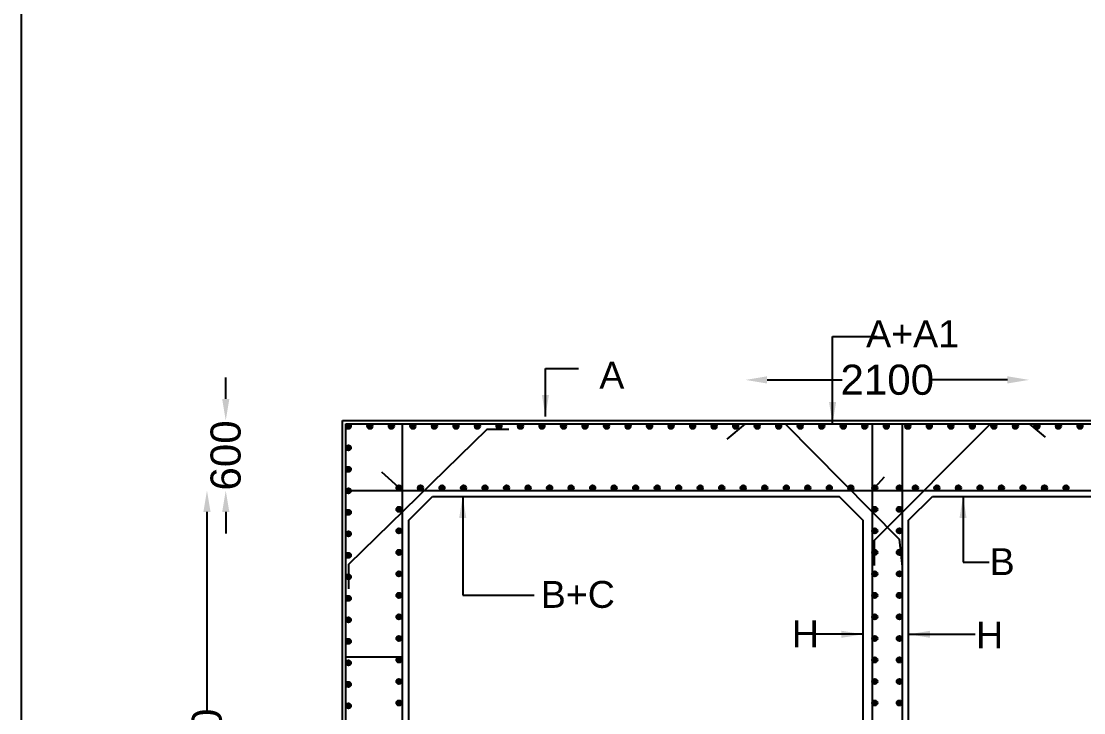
# Model space of a CAD drawing. Header units: millimetres. Extents: x 5124 to 2430164, y 2311 to 45642708.
# Drawn here: x 2326979 to 2336855, y 45623230 to 45629659 of the extents above; entities that cross this region are included whole.
import ezdxf

# ---------------------------------------------------------------- set-up
doc = ezdxf.new("R2010")
doc.units = ezdxf.units.MM
doc.header["$MEASUREMENT"] = 0
for name, color, linetype in [('DIMENSION', 7, 'Continuous'), ('DRAWING', 7, 'Continuous'), ('TEXT', 7, 'Continuous')]:
    doc.layers.add(name, color=color, linetype=linetype)
doc.styles.get("Standard").update_dxf_attribs({"font": 'arial.ttf', "height": 280})
doc.dimstyles.get("Standard").update_dxf_attribs({"dimtxt": 225, "dimasz": 200, "dimexe": 0.18, "dimexo": 0.0625, "dimgap": 0.09, "dimtad": 0, "dimdec": 0, "dimzin": 0, "dimdsep": 46, "dimtxsty": 'Standard', "dimcen": 0.09, "dimse1": 1, "dimse2": 1, "dimadec": 0, "dimazin": 0, "dimtfac": 1, "dimtdec": 0, "dimtofl": 0, "dimtmove": 0, "dimatfit": 3, "dimfxl": 1, "dimtolj": 1, "dimtzin": 0, "dimarcsym": 0})

# ---------------------------------------------------------------- blocks, each defined once
blk = doc.blocks.new('*D117')
at = {"layer": 'Defpoints', "color": 0, "transparency": 16777216}
for p in [(2336346, 45626324.4), (2333711.5, 45625917.6), (2336346, 45625917.6)]:
    blk.add_point(p, dxfattribs=at)
at = {"layer": 'DIMENSION', "color": 0, "lineweight": -2, "transparency": 16777216}
for p, q in [((2333911.5, 45626324.4), (2334608.7, 45626324.4)), ((2336146, 45626324.4), (2335448.9, 45626324.4))]:
    blk.add_line(p, q, dxfattribs=at)
at = {"layer": 'DIMENSION', "color": 0, "transparency": 16777216}
for points in [[(2333911.5, 45626357.8), (2333911.5, 45626291.1), (2333711.5, 45626324.4)], [(2336146, 45626357.8), (2336146, 45626291.1), (2336346, 45626324.4)]]:
    blk.add_solid(points, dxfattribs=at)
at = {"layer": 'DIMENSION', "color": 0, "transparency": 16777216, "insert": (2335028.8, 45626324.4), "char_height": 280, "attachment_point": 5}
blk.add_mtext('\\A1;2100', dxfattribs=at)
blk = doc.blocks.new('*D110')
at = {"layer": 'Defpoints', "color": 0, "transparency": 16777216}
for p in [(2328880.2, 45625947.4), (2330094.6, 45625947.4), (2330094.6, 45625296.5)]:
    blk.add_point(p, dxfattribs=at)
at = {"layer": 'DIMENSION', "color": 0, "lineweight": -2, "transparency": 16777216}
for p, q in [((2328880.2, 45626147.4), (2328880.2, 45626347.4)), ((2328880.2, 45625096.5), (2328880.2, 45624896.5))]:
    blk.add_line(p, q, dxfattribs=at)
at = {"layer": 'DIMENSION', "color": 0, "transparency": 16777216}
for points in [[(2328846.9, 45626147.4), (2328913.6, 45626147.4), (2328880.2, 45625947.4)], [(2328846.9, 45625096.5), (2328913.6, 45625096.5), (2328880.2, 45625296.5)]]:
    blk.add_solid(points, dxfattribs=at)
at = {"layer": 'DIMENSION', "color": 0, "transparency": 16777216, "insert": (2328880.2, 45625622), "char_height": 280, "attachment_point": 5, "rotation": 90}
blk.add_mtext('\\A1;600', dxfattribs=at)
blk = doc.blocks.new('*D111')
at = {"layer": 'Defpoints', "color": 0, "transparency": 16777216}
for p in [(2330296, 45625296.5), (2328705.6, 45620370.1), (2330074.2, 45620370.1)]:
    blk.add_point(p, dxfattribs=at)
at = {"layer": 'DIMENSION', "color": 0, "lineweight": -2, "transparency": 16777216}
for p, q in [((2328705.6, 45625096.5), (2328705.6, 45623250.9)), ((2328705.6, 45620570.1), (2328705.6, 45622415.7))]:
    blk.add_line(p, q, dxfattribs=at)
at = {"layer": 'DIMENSION', "color": 0, "transparency": 16777216}
for points in [[(2328672.2, 45625096.5), (2328738.9, 45625096.5), (2328705.6, 45625296.5)], [(2328672.2, 45620570.1), (2328738.9, 45620570.1), (2328705.6, 45620370.1)]]:
    blk.add_solid(points, dxfattribs=at)
at = {"layer": 'DIMENSION', "color": 0, "transparency": 16777216, "insert": (2328705.6, 45622833.3), "char_height": 280, "attachment_point": 5, "rotation": 90}
blk.add_mtext('\\A1;3000', dxfattribs=at)

msp = doc.modelspace()

# ---------------------------------------------------------------- hatches: boundary and pattern name
at = {"layer": 'DRAWING'}
for points in [[(2330044, 45625893.3, 0.973258), (2329995.4, 45625894.6), (2329995.4, 45625892, 0.973258)], [(2330244, 45625893.3, 0.973258), (2330195.4, 45625894.6), (2330195.4, 45625892, 0.973258)], [(2330444, 45625893.3, 0.973258), (2330395.4, 45625894.6), (2330395.4, 45625892, 0.973258)], [(2330644, 45625893.3, 0.973258), (2330595.4, 45625894.6), (2330595.4, 45625892, 0.973258)], [(2330844, 45625893.3, 0.973258), (2330795.4, 45625894.6), (2330795.4, 45625892, 0.973258)], [(2331044, 45625893.3, 0.973258), (2330995.4, 45625894.6), (2330995.4, 45625892, 0.973258)], [(2331244, 45625893.3, 0.973258), (2331195.4, 45625894.6), (2331195.4, 45625892, 0.973258)], [(2331444, 45625893.3, 0.973258), (2331395.4, 45625894.6), (2331395.4, 45625892, 0.973258)], [(2331644, 45625893.3, 0.973258), (2331595.4, 45625894.6), (2331595.4, 45625892, 0.973258)], [(2331844, 45625893.3, 0.973258), (2331795.4, 45625894.6), (2331795.4, 45625892, 0.973258)], [(2332044, 45625893.3, 0.973258), (2331995.4, 45625894.6), (2331995.4, 45625892, 0.973258)], [(2332244, 45625893.3, 0.973258), (2332195.4, 45625894.6), (2332195.4, 45625892, 0.973258)], [(2332444, 45625893.3, 0.973258), (2332395.4, 45625894.6), (2332395.4, 45625892, 0.973258)], [(2332644, 45625893.3, 0.973258), (2332595.4, 45625894.6), (2332595.4, 45625892, 0.973258)], [(2332844, 45625893.3, 0.973258), (2332795.4, 45625894.6), (2332795.4, 45625892, 0.973258)], [(2333044, 45625893.3, 0.973258), (2332995.4, 45625894.6), (2332995.4, 45625892, 0.973258)], [(2333244, 45625893.3, 0.973258), (2333195.4, 45625894.6), (2333195.4, 45625892, 0.973258)], [(2333444, 45625893.3, 0.973258), (2333395.4, 45625894.6), (2333395.4, 45625892, 0.973258)], [(2333644, 45625893.3, 0.973258), (2333595.4, 45625894.6), (2333595.4, 45625892, 0.973258)], [(2333844, 45625893.3, 0.973258), (2333795.4, 45625894.6), (2333795.4, 45625892, 0.973258)], [(2334044, 45625893.3, 0.973258), (2333995.4, 45625894.6), (2333995.4, 45625892, 0.973258)], [(2334244, 45625893.3, 0.973258), (2334195.4, 45625894.6), (2334195.4, 45625892, 0.973258)], [(2334444, 45625893.3, 0.973258), (2334395.4, 45625894.6), (2334395.4, 45625892, 0.973258)], [(2334644, 45625893.3, 0.973258), (2334595.4, 45625894.6), (2334595.4, 45625892, 0.973258)], [(2334844, 45625893.3, 0.973258), (2334795.4, 45625894.6), (2334795.4, 45625892, 0.973258)], [(2335044, 45625893.3, 0.973258), (2334995.4, 45625894.6), (2334995.4, 45625892, 0.973258)], [(2335244, 45625893.3, 0.973258), (2335195.4, 45625894.6), (2335195.4, 45625892, 0.973258)], [(2335444, 45625893.3, 0.973258), (2335395.4, 45625894.6), (2335395.4, 45625892, 0.973258)], [(2335644, 45625893.3, 0.973258), (2335595.4, 45625894.6), (2335595.4, 45625892, 0.973258)], [(2335844, 45625893.3, 0.973258), (2335795.4, 45625894.6), (2335795.4, 45625892, 0.973258)], [(2336044, 45625893.3, 0.973258), (2335995.4, 45625894.6), (2335995.4, 45625892, 0.973258)], [(2336244, 45625893.3, 0.973258), (2336195.4, 45625894.6), (2336195.4, 45625892, 0.973258)], [(2336444, 45625893.3, 0.973258), (2336395.4, 45625894.6), (2336395.4, 45625892, 0.973258)], [(2336644, 45625893.3, 0.973258), (2336595.4, 45625894.6), (2336595.4, 45625892, 0.973258)], [(2336844, 45625893.3, 0.973258), (2336795.4, 45625894.6), (2336795.4, 45625892, 0.973258)], [(2330044, 45625693.3, 0.973258), (2329995.4, 45625694.6), (2329995.4, 45625692, 0.973258)], [(2330044, 45625693.3, 0.973258), (2329995.4, 45625694.6), (2329995.4, 45625692, 0.973258)], [(2330044, 45625493.3, 0.973258), (2329995.4, 45625494.6), (2329995.4, 45625492, 0.973258)], [(2330514.3, 45625320.8, 0.973258), (2330465.8, 45625322.1), (2330465.8, 45625319.5, 0.973258)], [(2330514.4, 45625320.8, 0.973258), (2330465.8, 45625322.1), (2330465.8, 45625319.5, 0.973258)], [(2330714.3, 45625320.8, 0.973258), (2330665.8, 45625322.1), (2330665.8, 45625319.5, 0.973258)], [(2330714.4, 45625320.8, 0.973258), (2330665.8, 45625322.1), (2330665.8, 45625319.5, 0.973258)], [(2330914.3, 45625320.8, 0.973258), (2330865.8, 45625322.1), (2330865.8, 45625319.5, 0.973258)], [(2330914.4, 45625320.8, 0.973258), (2330865.8, 45625322.1), (2330865.8, 45625319.5, 0.973258)], [(2331114.3, 45625320.8, 0.973258), (2331065.8, 45625322.1), (2331065.8, 45625319.5, 0.973258)], [(2331114.4, 45625320.8, 0.973258), (2331065.8, 45625322.1), (2331065.8, 45625319.5, 0.973258)], [(2331314.3, 45625320.8, 0.973258), (2331265.8, 45625322.1), (2331265.8, 45625319.5, 0.973258)], [(2331314.4, 45625320.8, 0.973258), (2331265.8, 45625322.1), (2331265.8, 45625319.5, 0.973258)], [(2331514.3, 45625320.8, 0.973258), (2331465.8, 45625322.1), (2331465.8, 45625319.5, 0.973258)], [(2331514.4, 45625320.8, 0.973258), (2331465.8, 45625322.1), (2331465.8, 45625319.5, 0.973258)], [(2331714.3, 45625320.8, 0.973258), (2331665.8, 45625322.1), (2331665.8, 45625319.5, 0.973258)], [(2331714.4, 45625320.8, 0.973258), (2331665.8, 45625322.1), (2331665.8, 45625319.5, 0.973258)], [(2331914.3, 45625320.8, 0.973258), (2331865.8, 45625322.1), (2331865.8, 45625319.5, 0.973258)], [(2331914.4, 45625320.8, 0.973258), (2331865.8, 45625322.1), (2331865.8, 45625319.5, 0.973258)], [(2332114.3, 45625320.8, 0.973258), (2332065.8, 45625322.1), (2332065.8, 45625319.5, 0.973258)], [(2332114.4, 45625320.8, 0.973258), (2332065.8, 45625322.1), (2332065.8, 45625319.5, 0.973258)], [(2332314.3, 45625320.8, 0.973258), (2332265.8, 45625322.1), (2332265.8, 45625319.5, 0.973258)], [(2332314.4, 45625320.8, 0.973258), (2332265.8, 45625322.1), (2332265.8, 45625319.5, 0.973258)], [(2332514.3, 45625320.8, 0.973258), (2332465.8, 45625322.1), (2332465.8, 45625319.5, 0.973258)], [(2332514.4, 45625320.8, 0.973258), (2332465.8, 45625322.1), (2332465.8, 45625319.5, 0.973258)], [(2332714.3, 45625320.8, 0.973258), (2332665.8, 45625322.1), (2332665.8, 45625319.5, 0.973258)], [(2332714.4, 45625320.8, 0.973258), (2332665.8, 45625322.1), (2332665.8, 45625319.5, 0.973258)], [(2332914.3, 45625320.8, 0.973258), (2332865.8, 45625322.1), (2332865.8, 45625319.5, 0.973258)], [(2332914.4, 45625320.8, 0.973258), (2332865.8, 45625322.1), (2332865.8, 45625319.5, 0.973258)], [(2333114.3, 45625320.8, 0.973258), (2333065.8, 45625322.1), (2333065.8, 45625319.5, 0.973258)], [(2333114.4, 45625320.8, 0.973258), (2333065.8, 45625322.1), (2333065.8, 45625319.5, 0.973258)], [(2333314.3, 45625320.8, 0.973258), (2333265.8, 45625322.1), (2333265.8, 45625319.5, 0.973258)], [(2333314.4, 45625320.8, 0.973258), (2333265.8, 45625322.1), (2333265.8, 45625319.5, 0.973258)], [(2333514.3, 45625320.8, 0.973258), (2333465.8, 45625322.1), (2333465.8, 45625319.5, 0.973258)], [(2333514.4, 45625320.8, 0.973258), (2333465.8, 45625322.1), (2333465.8, 45625319.5, 0.973258)], [(2333714.3, 45625320.8, 0.973258), (2333665.8, 45625322.1), (2333665.8, 45625319.5, 0.973258)], [(2333714.4, 45625320.8, 0.973258), (2333665.8, 45625322.1), (2333665.8, 45625319.5, 0.973258)], [(2333914.3, 45625320.8, 0.973258), (2333865.8, 45625322.1), (2333865.8, 45625319.5, 0.973258)], [(2333914.4, 45625320.8, 0.973258), (2333865.8, 45625322.1), (2333865.8, 45625319.5, 0.973258)], [(2334114.3, 45625320.8, 0.973258), (2334065.8, 45625322.1), (2334065.8, 45625319.5, 0.973258)], [(2334114.4, 45625320.8, 0.973258), (2334065.8, 45625322.1), (2334065.8, 45625319.5, 0.973258)], [(2334314.3, 45625320.8, 0.973258), (2334265.8, 45625322.1), (2334265.8, 45625319.5, 0.973258)], [(2334314.4, 45625320.8, 0.973258), (2334265.8, 45625322.1), (2334265.8, 45625319.5, 0.973258)], [(2334514.3, 45625320.8, 0.973258), (2334465.8, 45625322.1), (2334465.8, 45625319.5, 0.973258)], [(2334514.4, 45625320.8, 0.973258), (2334465.8, 45625322.1), (2334465.8, 45625319.5, 0.973258)], [(2334714.3, 45625320.8, 0.973258), (2334665.8, 45625322.1), (2334665.8, 45625319.5, 0.973258)], [(2334714.4, 45625320.8, 0.973258), (2334665.8, 45625322.1), (2334665.8, 45625319.5, 0.973258)], [(2334936.7, 45625320.8, 0.973258), (2334888.2, 45625322.1), (2334888.2, 45625319.5, 0.973258)], [(2334936.8, 45625320.8, 1), (2334888.2, 45625320.8, 1)], [(2335165.4, 45625320.8, 0.973258), (2335116.8, 45625322.1), (2335116.8, 45625319.5, 0.973258)], [(2335165.4, 45625320.8, 1), (2335116.8, 45625320.8, 1)], [(2335314.3, 45625320.8, 0.973258), (2335265.8, 45625322.1), (2335265.8, 45625319.5, 0.973258)], [(2335314.4, 45625320.8, 0.973258), (2335265.8, 45625322.1), (2335265.8, 45625319.5, 0.973258)], [(2335514.3, 45625320.8, 0.973258), (2335465.8, 45625322.1), (2335465.8, 45625319.5, 0.973258)], [(2335514.4, 45625320.8, 0.973258), (2335465.8, 45625322.1), (2335465.8, 45625319.5, 0.973258)], [(2335714.3, 45625320.8, 0.973258), (2335665.8, 45625322.1), (2335665.8, 45625319.5, 0.973258)], [(2335714.4, 45625320.8, 0.973258), (2335665.8, 45625322.1), (2335665.8, 45625319.5, 0.973258)], [(2335914.3, 45625320.8, 0.973258), (2335865.8, 45625322.1), (2335865.8, 45625319.5, 0.973258)], [(2335914.4, 45625320.8, 0.973258), (2335865.8, 45625322.1), (2335865.8, 45625319.5, 0.973258)], [(2336114.3, 45625320.8, 0.973258), (2336065.8, 45625322.1), (2336065.8, 45625319.5, 0.973258)], [(2336114.4, 45625320.8, 0.973258), (2336065.8, 45625322.1), (2336065.8, 45625319.5, 0.973258)], [(2336314.3, 45625320.8, 0.973258), (2336265.8, 45625322.1), (2336265.8, 45625319.5, 0.973258)], [(2336314.4, 45625320.8, 0.973258), (2336265.8, 45625322.1), (2336265.8, 45625319.5, 0.973258)], [(2336514.3, 45625320.8, 0.973258), (2336465.8, 45625322.1), (2336465.8, 45625319.5, 0.973258)], [(2336514.4, 45625320.8, 0.973258), (2336465.8, 45625322.1), (2336465.8, 45625319.5, 0.973258)], [(2336714.3, 45625320.8, 0.973258), (2336665.8, 45625322.1), (2336665.8, 45625319.5, 0.973258)], [(2336714.4, 45625320.8, 0.973258), (2336665.8, 45625322.1), (2336665.8, 45625319.5, 0.973258)], [(2330044, 45625293.3, 0.973258), (2329995.4, 45625294.6), (2329995.4, 45625292, 0.973258)], [(2330514.3, 45625120.8, 0.973258), (2330465.8, 45625122.1), (2330465.8, 45625119.5, 0.973258)], [(2330514.4, 45625120.8, 0.973258), (2330465.8, 45625122.1), (2330465.8, 45625119.5, 0.973258)], [(2334936.7, 45625120.8, 0.973258), (2334888.2, 45625122.1), (2334888.2, 45625119.5, 0.973258)], [(2334936.8, 45625120.8, 1), (2334888.2, 45625120.8, 1)], [(2335165.4, 45625120.8, 0.973258), (2335116.8, 45625122.1), (2335116.8, 45625119.5, 0.973258)], [(2335165.4, 45625120.8, 1), (2335116.8, 45625120.8, 1)], [(2330044, 45625093.3, 0.973258), (2329995.4, 45625094.6), (2329995.4, 45625092, 0.973258)], [(2330514.3, 45624920.8, 0.973258), (2330465.8, 45624922.1), (2330465.8, 45624919.5, 0.973258)], [(2330514.4, 45624920.8, 0.973258), (2330465.8, 45624922.1), (2330465.8, 45624919.5, 0.973258)], [(2334936.7, 45624920.8, 0.973258), (2334888.2, 45624922.1), (2334888.2, 45624919.5, 0.973258)], [(2334936.8, 45624920.8, 1), (2334888.2, 45624920.8, 1)], [(2335165.4, 45624920.8, 0.973258), (2335116.8, 45624922.1), (2335116.8, 45624919.5, 0.973258)], [(2335165.4, 45624920.8, 1), (2335116.8, 45624920.8, 1)], [(2330044, 45624893.3, 0.973258), (2329995.4, 45624894.6), (2329995.4, 45624892, 0.973258)], [(2330044, 45624693.3, 0.973258), (2329995.4, 45624694.6), (2329995.4, 45624692, 0.973258)], [(2330514.3, 45624720.8, 0.973258), (2330465.8, 45624722.1), (2330465.8, 45624719.5, 0.973258)], [(2330514.4, 45624720.8, 0.973258), (2330465.8, 45624722.1), (2330465.8, 45624719.5, 0.973258)], [(2334936.7, 45624720.8, 0.973258), (2334888.2, 45624722.1), (2334888.2, 45624719.5, 0.973258)], [(2334936.8, 45624720.8, 1), (2334888.2, 45624720.8, 1)], [(2335165.4, 45624720.8, 0.973258), (2335116.8, 45624722.1), (2335116.8, 45624719.5, 0.973258)], [(2335165.4, 45624720.8, 1), (2335116.8, 45624720.8, 1)], [(2330044, 45624493.3, 0.973258), (2329995.4, 45624494.6), (2329995.4, 45624492, 0.973258)], [(2330514.3, 45624520.8, 0.973258), (2330465.8, 45624522.1), (2330465.8, 45624519.5, 0.973258)], [(2330514.4, 45624520.8, 0.973258), (2330465.8, 45624522.1), (2330465.8, 45624519.5, 0.973258)], [(2334936.7, 45624520.8, 0.973258), (2334888.2, 45624522.1), (2334888.2, 45624519.5, 0.973258)], [(2334936.8, 45624520.8, 1), (2334888.2, 45624520.8, 1)], [(2335165.4, 45624520.8, 0.973258), (2335116.8, 45624522.1), (2335116.8, 45624519.5, 0.973258)], [(2335165.4, 45624520.8, 1), (2335116.8, 45624520.8, 1)], [(2330044, 45624293.3, 0.973258), (2329995.4, 45624294.6), (2329995.4, 45624292, 0.973258)], [(2330514.3, 45624320.8, 0.973258), (2330465.8, 45624322.1), (2330465.8, 45624319.5, 0.973258)], [(2330514.4, 45624320.8, 0.973258), (2330465.8, 45624322.1), (2330465.8, 45624319.5, 0.973258)], [(2334936.7, 45624320.8, 0.973258), (2334888.2, 45624322.1), (2334888.2, 45624319.5, 0.973258)], [(2334936.8, 45624320.8, 1), (2334888.2, 45624320.8, 1)], [(2335165.4, 45624320.8, 0.973258), (2335116.8, 45624322.1), (2335116.8, 45624319.5, 0.973258)], [(2335165.4, 45624320.8, 1), (2335116.8, 45624320.8, 1)], [(2330044, 45624093.3, 0.973258), (2329995.4, 45624094.6), (2329995.4, 45624092, 0.973258)], [(2330514.3, 45624120.8, 0.973258), (2330465.8, 45624122.1), (2330465.8, 45624119.5, 0.973258)], [(2330514.4, 45624120.8, 0.973258), (2330465.8, 45624122.1), (2330465.8, 45624119.5, 0.973258)], [(2334936.7, 45624120.8, 0.973258), (2334888.2, 45624122.1), (2334888.2, 45624119.5, 0.973258)], [(2334936.8, 45624120.8, 1), (2334888.2, 45624120.8, 1)], [(2335165.4, 45624120.8, 0.973258), (2335116.8, 45624122.1), (2335116.8, 45624119.5, 0.973258)], [(2335165.4, 45624120.8, 1), (2335116.8, 45624120.8, 1)], [(2330044, 45623893.3, 0.973258), (2329995.4, 45623894.6), (2329995.4, 45623892, 0.973258)], [(2330514.3, 45623920.8, 0.973258), (2330465.8, 45623922.1), (2330465.8, 45623919.5, 0.973258)], [(2330514.4, 45623920.8, 0.973258), (2330465.8, 45623922.1), (2330465.8, 45623919.5, 0.973258)], [(2334936.7, 45623920.8, 0.973258), (2334888.2, 45623922.1), (2334888.2, 45623919.5, 0.973258)], [(2334936.8, 45623920.8, 1), (2334888.2, 45623920.8, 1)], [(2335165.4, 45623920.8, 0.973258), (2335116.8, 45623922.1), (2335116.8, 45623919.5, 0.973258)], [(2335165.4, 45623920.8, 1), (2335116.8, 45623920.8, 1)], [(2330044, 45623693.3, 0.973258), (2329995.4, 45623694.6), (2329995.4, 45623692, 0.973258)], [(2330514.3, 45623720.8, 0.973258), (2330465.8, 45623722.1), (2330465.8, 45623719.5, 0.973258)], [(2330514.4, 45623720.8, 0.973258), (2330465.8, 45623722.1), (2330465.8, 45623719.5, 0.973258)], [(2334936.7, 45623720.8, 0.973258), (2334888.2, 45623722.1), (2334888.2, 45623719.5, 0.973258)], [(2334936.8, 45623720.8, 1), (2334888.2, 45623720.8, 1)], [(2335165.4, 45623720.8, 0.973258), (2335116.8, 45623722.1), (2335116.8, 45623719.5, 0.973258)], [(2335165.4, 45623720.8, 1), (2335116.8, 45623720.8, 1)], [(2330044, 45623493.3, 0.973258), (2329995.4, 45623494.6), (2329995.4, 45623492, 0.973258)], [(2330514.3, 45623520.8, 0.973258), (2330465.8, 45623522.1), (2330465.8, 45623519.5, 0.973258)], [(2330514.4, 45623520.8, 0.973258), (2330465.8, 45623522.1), (2330465.8, 45623519.5, 0.973258)], [(2334936.7, 45623520.8, 0.973258), (2334888.2, 45623522.1), (2334888.2, 45623519.5, 0.973258)], [(2334936.8, 45623520.8, 1), (2334888.2, 45623520.8, 1)], [(2335165.4, 45623520.8, 0.973258), (2335116.8, 45623522.1), (2335116.8, 45623519.5, 0.973258)], [(2335165.4, 45623520.8, 1), (2335116.8, 45623520.8, 1)], [(2330044, 45623293.3, 0.973258), (2329995.4, 45623294.6), (2329995.4, 45623292, 0.973258)], [(2330514.3, 45623320.8, 0.973258), (2330465.8, 45623322.1), (2330465.8, 45623319.5, 0.973258)], [(2330514.4, 45623320.8, 0.973258), (2330465.8, 45623322.1), (2330465.8, 45623319.5, 0.973258)], [(2334936.7, 45623320.8, 0.973258), (2334888.2, 45623322.1), (2334888.2, 45623319.5, 0.973258)], [(2334936.8, 45623320.8, 1), (2334888.2, 45623320.8, 1)], [(2335165.4, 45623320.8, 0.973258), (2335116.8, 45623322.1), (2335116.8, 45623319.5, 0.973258)], [(2335165.4, 45623320.8, 1), (2335116.8, 45623320.8, 1)]]:
    msp.add_hatch(color=256, dxfattribs=at).paths.add_polyline_path(points)

# ---------------------------------------------------------------- linework, layer by layer
for points in [[(2398937.7, 45642707.7), (2326979.3, 45642707.7), (2326979.3, 45591892.6), (2398937.7, 45591892.6)], [(2329965.6, 45625947.4), (2353965, 45625947.4), (2353965, 45619679.2), (2329965.6, 45619679.2)], [(2329995.4, 45625917.6), (2353935.2, 45625917.6), (2353935.2, 45619709), (2329995.4, 45619709)], [(2330800.7, 45625240.8), (2334582.2, 45625240.8), (2334802.5, 45625020.5), (2334802.5, 45620672.3), (2334582.2, 45620452.1), (2330800.7, 45620452.1), (2330580.4, 45620672.3), (2330580.4, 45625020.5)], [(2335447.6, 45625240.8), (2339229.2, 45625240.8), (2339449.4, 45625020.5), (2339449.4, 45620672.3), (2339229.2, 45620452.1), (2335447.6, 45620452.1), (2335227.3, 45620672.3), (2335227.3, 45625020.5)]]:
    msp.add_lwpolyline(points, close=True, dxfattribs=at)
for points in [[(2330025.2, 45624380.4), (2330025.2, 45624611.7), (2331310.4, 45625865.5), (2331511.9, 45625865.5)], [(2330518.7, 45625917.6), (2330518.7, 45619709)], [(2333541.1, 45625775), (2333711.5, 45625917.6), (2334078.1, 45625917.6), (2335140.4, 45624844.2), (2335165.6, 45624589.3)], [(2334888.1, 45625917.6), (2334888.1, 45619709)], [(2334911.2, 45624598.5), (2334911.2, 45624833.8), (2335987.3, 45625917.6), (2336346, 45625917.6), (2336495.8, 45625793.3)], [(2335165.6, 45625917.6), (2335165.6, 45619709)], [(2330518.7, 45625296.5), (2330331.5, 45625467)], [(2334888.1, 45625296.5), (2335003.3, 45625424.4)], [(2329995.4, 45625296.5), (2335160.9, 45625296.5)], [(2335160.9, 45625296.5), (2340326.3, 45625296.5)], [(2329995.4, 45623750.3), (2330518.7, 45623750.3)]]:
    msp.add_lwpolyline(points, dxfattribs=at)
for centre in [(2330019.7, 45625893.3), (2330219.7, 45625893.3), (2330419.7, 45625893.3), (2330619.7, 45625893.3), (2330819.7, 45625893.3), (2331019.7, 45625893.3), (2331219.7, 45625893.3), (2331419.7, 45625893.3), (2331619.7, 45625893.3), (2331819.7, 45625893.3), (2332019.7, 45625893.3), (2332219.7, 45625893.3), (2332419.7, 45625893.3), (2332619.7, 45625893.3), (2332819.7, 45625893.3), (2333019.7, 45625893.3), (2333219.7, 45625893.3), (2333419.7, 45625893.3), (2333619.7, 45625893.3), (2333819.7, 45625893.3), (2334019.7, 45625893.3), (2334219.7, 45625893.3), (2334419.7, 45625893.3), (2334619.7, 45625893.3), (2334819.7, 45625893.3), (2335019.7, 45625893.3), (2335219.7, 45625893.3), (2335419.7, 45625893.3), (2335619.7, 45625893.3), (2335819.7, 45625893.3), (2336019.7, 45625893.3), (2336219.7, 45625893.3), (2336419.7, 45625893.3), (2336619.7, 45625893.3), (2336819.7, 45625893.3), (2330019.7, 45625693.3), (2330019.7, 45625693.3), (2330019.7, 45625493.3), (2330490.1, 45625320.8), (2330490.1, 45625320.8), (2330690.1, 45625320.8), (2330690.1, 45625320.8), (2330890.1, 45625320.8), (2330890.1, 45625320.8), (2331090.1, 45625320.8), (2331090.1, 45625320.8), (2331290.1, 45625320.8), (2331290.1, 45625320.8), (2331490.1, 45625320.8), (2331490.1, 45625320.8), (2331690.1, 45625320.8), (2331690.1, 45625320.8), (2331890.1, 45625320.8), (2331890.1, 45625320.8), (2332090.1, 45625320.8), (2332090.1, 45625320.8), (2332290.1, 45625320.8), (2332290.1, 45625320.8), (2332490.1, 45625320.8), (2332490.1, 45625320.8), (2332690.1, 45625320.8), (2332690.1, 45625320.8), (2332890.1, 45625320.8), (2332890.1, 45625320.8), (2333090.1, 45625320.8), (2333090.1, 45625320.8), (2333290.1, 45625320.8), (2333290.1, 45625320.8), (2333490.1, 45625320.8), (2333490.1, 45625320.8), (2333690.1, 45625320.8), (2333690.1, 45625320.8), (2333890.1, 45625320.8), (2333890.1, 45625320.8), (2334090.1, 45625320.8), (2334090.1, 45625320.8), (2334290.1, 45625320.8), (2334290.1, 45625320.8), (2334490.1, 45625320.8), (2334490.1, 45625320.8), (2334690.1, 45625320.8), (2334690.1, 45625320.8), (2334912.4, 45625320.8), (2334912.5, 45625320.8), (2335141.1, 45625320.8), (2335141.1, 45625320.8), (2335290.1, 45625320.8), (2335290.1, 45625320.8), (2335490.1, 45625320.8), (2335490.1, 45625320.8), (2335690.1, 45625320.8), (2335690.1, 45625320.8), (2335890.1, 45625320.8), (2335890.1, 45625320.8), (2336090.1, 45625320.8), (2336090.1, 45625320.8), (2336290.1, 45625320.8), (2336290.1, 45625320.8), (2336490.1, 45625320.8), (2336490.1, 45625320.8), (2336690.1, 45625320.8), (2336690.1, 45625320.8), (2330019.7, 45625293.3), (2330490.1, 45625120.8), (2330490.1, 45625120.8), (2334912.4, 45625120.8), (2334912.5, 45625120.8), (2335141.1, 45625120.8), (2335141.1, 45625120.8), (2330019.7, 45625093.3), (2330490.1, 45624920.8), (2330490.1, 45624920.8), (2334912.4, 45624920.8), (2334912.5, 45624920.8), (2335141.1, 45624920.8), (2335141.1, 45624920.8), (2330019.7, 45624893.3), (2330019.7, 45624693.3), (2330490.1, 45624720.8), (2330490.1, 45624720.8), (2334912.4, 45624720.8), (2334912.5, 45624720.8), (2335141.1, 45624720.8), (2335141.1, 45624720.8), (2330019.7, 45624493.3), (2330490.1, 45624520.8), (2330490.1, 45624520.8), (2334912.4, 45624520.8), (2334912.5, 45624520.8), (2335141.1, 45624520.8), (2335141.1, 45624520.8), (2330019.7, 45624293.3), (2330490.1, 45624320.8), (2330490.1, 45624320.8), (2334912.4, 45624320.8), (2334912.5, 45624320.8), (2335141.1, 45624320.8), (2335141.1, 45624320.8), (2330019.7, 45624093.3), (2330490.1, 45624120.8), (2330490.1, 45624120.8), (2334912.4, 45624120.8), (2334912.5, 45624120.8), (2335141.1, 45624120.8), (2335141.1, 45624120.8), (2330019.7, 45623893.3), (2330490.1, 45623920.8), (2330490.1, 45623920.8), (2334912.4, 45623920.8), (2334912.5, 45623920.8), (2335141.1, 45623920.8), (2335141.1, 45623920.8), (2330019.7, 45623693.3), (2330490.1, 45623720.8), (2330490.1, 45623720.8), (2334912.4, 45623720.8), (2334912.5, 45623720.8), (2335141.1, 45623720.8), (2335141.1, 45623720.8), (2330019.7, 45623493.3), (2330490.1, 45623520.8), (2330490.1, 45623520.8), (2334912.4, 45623520.8), (2334912.5, 45623520.8), (2335141.1, 45623520.8), (2335141.1, 45623520.8), (2330019.7, 45623293.3), (2330490.1, 45623320.8), (2330490.1, 45623320.8), (2334912.4, 45623320.8), (2334912.5, 45623320.8), (2335141.1, 45623320.8), (2335141.1, 45623320.8)]:
    msp.add_circle(centre, 24.3, dxfattribs=at)

# ---------------------------------------------------------------- texts
at = {"layer": 'TEXT', "char_height": 250, "attachment_point": 1}
for s, insert, width in [('\\pi-111.55;A+A1', (2334943.5, 45626878.7), 576.867), ('\\pi1.3353;A', (2332351.1, 45626492.9), 236.129), ('\\pi23.675;B', (2335956.4, 45624759.8), 236.129), ('\\pi-3.0613;B+C', (2331811.1, 45624455.1), 643.605), ('\\pi223.75;H', (2333917.3, 45624087.7), 643.605), ('\\pi20.009;H', (2335833.4, 45624078), 236.129)]:
    msp.add_mtext(s, dxfattribs=dict(at, insert=insert, width=width))

# ---------------------------------------------------------------- dimensions: what is measured, and where the dimension line sits
at = {"layer": 'DIMENSION'}
dim = msp.add_linear_dim(base=(2336346, 45626324.4), p1=(2333711.5, 45625917.6), p2=(2336346, 45625917.6), text='2100', dimstyle='Standard', override={"dimfxl": 2000}, dxfattribs=at)
dim.commit()
dim.dimension.update_dxf_attribs({"geometry": '*D117', "text_midpoint": (2335028.8, 45626324.4)})
for base, p1, p2, text, picture, middle in [((2328880.2, 45625947.4), (2330094.6, 45625296.5), (2330094.6, 45625947.4), '600', '*D110', (2328880.2, 45625622)), ((2328705.6, 45620370.1), (2330296, 45625296.5), (2330074.2, 45620370.1), '3000', '*D111', (2328705.6, 45622833.3))]:
    dim = msp.add_linear_dim(base=base, p1=p1, p2=p2, angle=90, text=text, dimstyle='Standard', override={"dimfxl": 2000}, dxfattribs=at)
    dim.commit()
    dim.dimension.update_dxf_attribs({"geometry": picture, "text_midpoint": middle})

# ---------------------------------------------------------------- leaders
at = {"layer": 'DRAWING'}
for points in [[(2334520.4, 45625917.6), (2334520.4, 45626728.9), (2334935.3, 45626728.9)], [(2331851.3, 45625985.1), (2331851.3, 45626429.5), (2332160.1, 45626429.5)], [(2331082.5, 45625240.8), (2331082.5, 45624322.5), (2331746.5, 45624322.5)], [(2335732.8, 45625240.8), (2335732.8, 45624628.4), (2335975.3, 45624628.4)], [(2334802.5, 45623959.2), (2334321.7, 45623959.2)], [(2335227.3, 45623959.2), (2335844.9, 45623959.2)]]:
    msp.add_leader(points, dimstyle='Standard', override={"dimgap": 0.09, "dimtad": 0, "dimfxl": 2000}, dxfattribs=at)

doc.saveas('drawing.dxf')
